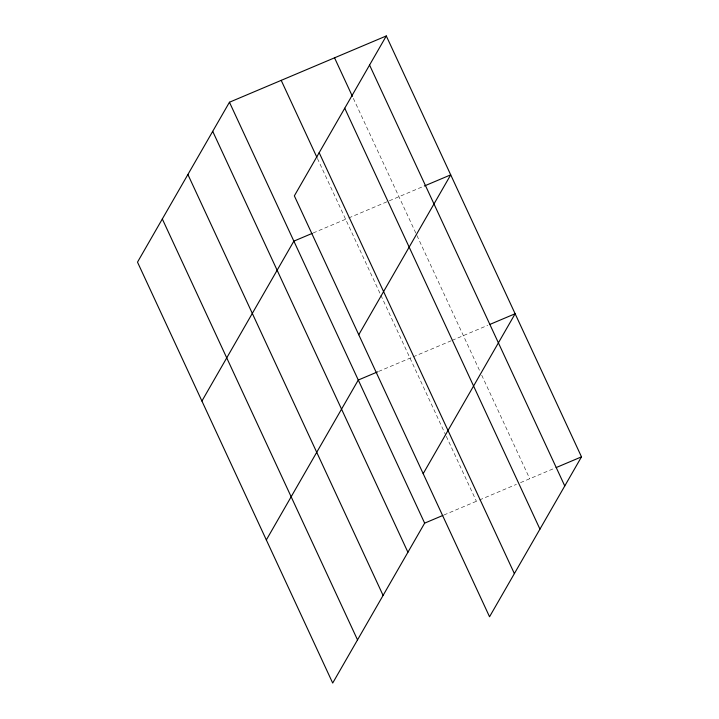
<?xml version="1.0" encoding="UTF-8"?>
<svg xmlns="http://www.w3.org/2000/svg" width="719" height="719" viewBox="0 0 719 719"><rect width="100%" height="100%" fill="white"/><g stroke="black" fill="none" stroke-linecap="round" stroke-linejoin="round"><path stroke-width="0.54" stroke-dasharray="3.6 2.7" d="M313.151 232.983L347.681 218.396M348.706 217.965L423.311 186.428M378.58 371.453L412.095 357.298M413.119 356.858L451.065 340.824M452.089 340.393L487.734 325.33M443.929 514.993L478.459 500.406M479.483 499.966L516.404 484.363M520.511 482.629L554.097 468.437M353.344 98.377L479.843 371.148M481.73 375.21L529.741 478.728M317.412 158.432L380.423 294.287M380.89 295.302L445.816 435.301M446.283 436.316L476.409 501.269"/><path stroke-width="1.08" d="M386.301 35.95L294.35 195.856L489.549 616.767L581.5 456.853L386.301 35.95L229.451 102.233L137.5 262.147L332.699 683.05L424.65 523.144L442.913 515.424M201.913 401.04L293.864 241.135L312.136 233.414M358.763 334.757L450.714 174.852L424.327 186.005M266.336 539.942L358.278 380.036L377.565 371.885M423.185 473.659L515.137 313.745L489.756 324.476M556.129 467.584L581.5 456.853M369.566 65.052L564.766 485.963M334.542 57.826L352.409 96.355M344.743 108.218L539.942 529.121M319.173 152.689L514.373 573.6M281.21 80.366L316.944 157.416M229.451 102.233L424.65 523.144M212.716 131.343L407.916 552.246M187.893 174.501L383.092 595.413M162.323 218.98L357.523 639.883"/></g></svg>
